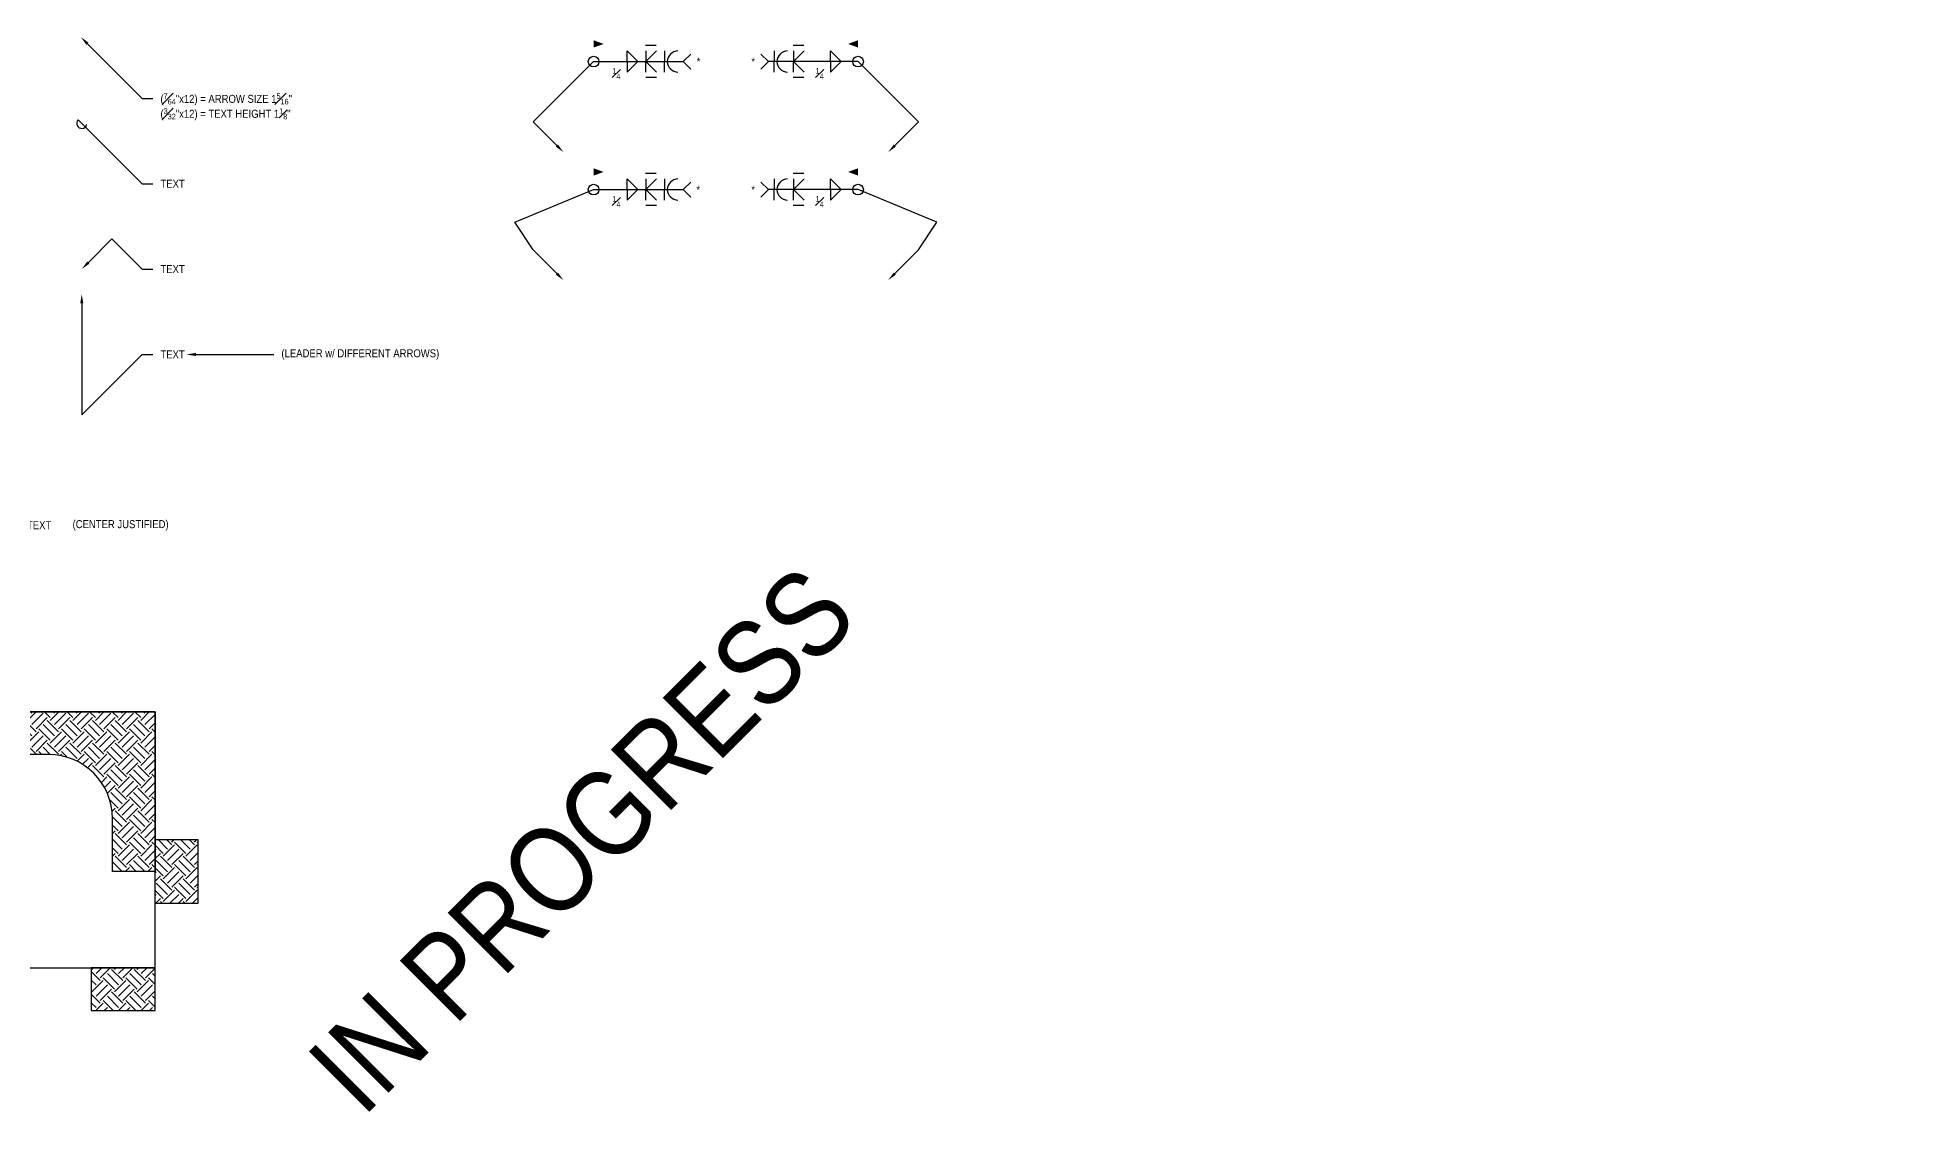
# Model space of a CAD drawing. Header units: inches. Extents: x -2661 to 42767, y -1222 to 9099.
# Drawn here: x 3812.1 to 4073.4, y 1450.9 to 1602 of the extents above; entities that cross this region are included whole.
import ezdxf
from ezdxf import colors
from ezdxf.entities.mleader import LeaderData, LeaderLine
from ezdxf.math import Vec2, Vec3

# ---------------------------------------------------------------- set-up
doc = ezdxf.new("R2010")
doc.units = ezdxf.units.IN
doc.header["$LTSCALE"] = 12
doc.header["$MEASUREMENT"] = 0
doc.layers.get('0').update_dxf_attribs({"linetype": 'CONTINUOUS'})
doc.layers.add('S-ANNO-NONPLOT', color=253, linetype='CONTINUOUS', plot=False, transparency=0.5)
for name, color, linetype in [('S-ANNO-NOTE', 4, 'CONTINUOUS'), ('S-ANNO-NOTE-EXIST', 251, 'CONTINUOUS'), ('S-FNDN-WALL', 4, 'CONTINUOUS'), ('S-ROOM-NAME', 251, 'CONTINUOUS')]:
    doc.layers.add(name, color=color, linetype=linetype)
doc.layers.add('S-HATCH-SOIL', color=7, linetype='CONTINUOUS', true_color=0x8f8f8f, transparency=0.8)
doc.styles.add('Arial', font='arial.ttf', dxfattribs={"width": 0.85})
pattern_1 = [(45, (-54.1628, -22.6137), (2e-16, 3.1819805), [2.25, -2.25]), (45, (-54.7594, -22.017), (2e-16, 3.1819805), [2.25, -2.25]), (45, (-55.356, -21.4204), (2e-16, 3.1819805), [2.25, -2.25]), (135, (-55.356, -21.0227), (-3.1819805, 7e-16), [2.25, -2.25]), (135, (-54.7594, -20.426), (-3.1819805, 7e-16), [2.25, -2.25]), (135, (-54.1628, -19.8294), (-3.1819805, 7e-16), [2.25, -2.25])]

# ---------------------------------------------------------------- blocks, each defined once
blk = doc.blocks.new('ARROW-LOOP')
at = {"color": 0}
blk.add_lwpolyline([(-1.81, 0), (0.54, 0, 1.317177), (-0.46, -0.28)], format="xyb", dxfattribs=at)
blk = doc.blocks.new('_ClosedBlank')
at = {"color": 0, "linetype": 'ByBlock', "lineweight": -2}
for p, q in [((-1, 0.17), (0, 0)), ((-1, 0.17), (-1, -0.17)), ((0, 0), (-1, -0.17))]:
    blk.add_line(p, q, dxfattribs=at)
blk = doc.blocks.new('_Integral')
at = {"color": 0, "linetype": 'ByBlock', "lineweight": -2}
for centre, start, end in [((0.44, -0.09), 102, 168), ((-0.44, 0.09), 282, 348)]:
    blk.add_arc(centre, 0.454, start, end, dxfattribs=at)
blk = doc.blocks.new('_DotBlank')
at = {"color": 0, "lineweight": -2}
blk.add_line((-0.5, 0), (-1, 0), dxfattribs=at)
blk.add_circle((0, 0), 0.5, dxfattribs=at)

msp = doc.modelspace()

# ---------------------------------------------------------------- hatches: boundary and pattern name
at = {"layer": 'S-HATCH-SOIL'}
h = msp.add_hatch(dxfattribs=at)
h.set_pattern_fill('EARTH', color=256, scale=9, angle=45, style=0)
h.set_pattern_definition(pattern_1)
edge = h.paths.add_edge_path()
edge.add_line((3828.70341, 1484.67275), (3822.70341, 1484.67275))
edge.add_line((3822.70341, 1484.67275), (3822.70341, 1492.13807))
edge.add_arc((3813.70341, 1492.13807), 9, 360, 450)
edge.add_line((3813.70341, 1501.13807), (3806.42017, 1501.13807))
edge.add_line((3806.42017, 1501.13807), (3806.42017, 1507.13807))
edge.add_line((3806.42017, 1507.13807), (3828.70341, 1507.13807))
edge.add_line((3828.70341, 1507.13807), (3828.70341, 1484.67275))
h = msp.add_hatch(dxfattribs=at)
h.set_pattern_fill('EARTH', color=256, scale=9, angle=45, style=0)
h.set_pattern_definition(pattern_1)
h.paths.add_polyline_path([(3828.70341, 1489.17275), (3834.70341, 1489.17275), (3834.70341, 1480.17275), (3828.70341, 1480.17275)])
h = msp.add_hatch(dxfattribs=at)
h.set_pattern_fill('EARTH', color=256, scale=9, angle=45, style=0)
h.set_pattern_definition([(45, (-45.128, -22.6137), (2e-16, 3.1819805), [2.25, -2.25]), (45, (-45.7247, -22.017), (2e-16, 3.1819805), [2.25, -2.25]), (45, (-46.3213, -21.4204), (2e-16, 3.1819805), [2.25, -2.25]), (135, (-46.3213, -21.0227), (-3.1819805, 7e-16), [2.25, -2.25]), (135, (-45.7247, -20.426), (-3.1819805, 7e-16), [2.25, -2.25]), (135, (-45.128, -19.8294), (-3.1819805, 7e-16), [2.25, -2.25])])
h.paths.add_polyline_path([(3819.70341, 1471.13807), (3819.70341, 1465.13807), (3828.70341, 1465.13807), (3828.70341, 1471.13807)])

# ---------------------------------------------------------------- linework, layer by layer
at = {"layer": 'S-ANNO-NONPLOT', "linetype": 'ByBlock'}
for p, q in [((3806.42017, 1507.13807), (3828.70341, 1507.13807)), ((3828.70341, 1507.13807), (3828.70341, 1484.67275))]:
    msp.add_line(p, q, dxfattribs=at)
msp.add_lwpolyline([(3828.70341, 1484.67275), (3822.70341, 1484.67275), (3822.70341, 1492.13807, 0.414213562), (3813.70341, 1501.13807), (3806.42017, 1501.13807), (3806.42017, 1507.13807), (3828.70341, 1507.13807), (3828.70341, 1484.67275)], format="xyb", dxfattribs=at)
for points in [[(3828.70341, 1489.17275), (3834.70341, 1489.17275), (3834.70341, 1480.17275), (3828.70341, 1480.17275)], [(3819.70341, 1471.13807), (3819.70341, 1465.13807), (3828.70341, 1465.13807), (3828.70341, 1471.13807)]]:
    msp.add_lwpolyline(points, close=True, dxfattribs=at)
at = {"layer": 'S-ANNO-NOTE'}
for p, q in [((3899.15342, 1600.80392), (3897.65342, 1600.80392)), ((3900.31793, 1600.05392), (3900.31793, 1598.55392)), ((3915.72311, 1600.05392), (3915.72311, 1598.55392)), ((3919.90034, 1600.80392), (3918.40034, 1600.80392)), ((3900.31793, 1597.05392), (3900.31793, 1598.55392)), ((3915.72311, 1597.05392), (3915.72311, 1598.55392)), ((3899.19449, 1596.30392), (3897.69449, 1596.30392)), ((3919.90034, 1596.30392), (3918.40034, 1596.30392)), ((3899.15342, 1582.80392), (3897.65342, 1582.80392)), ((3900.31793, 1582.05392), (3900.31793, 1580.55392)), ((3915.72311, 1582.05392), (3915.72311, 1580.55392)), ((3919.90034, 1582.80392), (3918.40034, 1582.80392)), ((3900.31793, 1579.05392), (3900.31793, 1580.55392)), ((3915.72311, 1579.05392), (3915.72311, 1580.55392)), ((3899.19449, 1578.30392), (3897.69449, 1578.30392)), ((3919.90034, 1578.30392), (3918.40034, 1578.30392))]:
    msp.add_line(p, q, dxfattribs=at)
for points in [[(3890.34592, 1598.55392, 0, 0, 0), (3890.34592, 1601.04089, 1.02606, 0, 0), (3891.75546, 1601.04089, 0, 0, 0)], [(3927.53099, 1598.55392, 0, 0, 0), (3927.53099, 1601.04089, 1.02606, 0, 0), (3926.12145, 1601.04089, 0, 0, 0)], [(3890.34592, 1580.55392, 0, 0, 0), (3890.34592, 1583.04089, 1.02606, 0, 0), (3891.75546, 1583.04089, 0, 0, 0)], [(3927.53099, 1580.55392, 0, 0, 0), (3927.53099, 1583.04089, 1.02606, 0, 0), (3926.12145, 1583.04089, 0, 0, 0)]]:
    msp.add_lwpolyline(points, format="xyseb", dxfattribs=at)
for points in [[(3895.07104, 1598.55392), (3895.07104, 1600.05392), (3896.57104, 1598.55392)], [(3897.69449, 1600.05392), (3897.69449, 1598.55392), (3899.19449, 1600.05392)], [(3903.99911, 1597.49326), (3902.93845, 1598.55392), (3903.99911, 1599.61458)], [(3913.87779, 1597.49326), (3914.93845, 1598.55392), (3913.87779, 1599.61458)], [(3918.44141, 1600.05392), (3918.44141, 1598.55392), (3919.94141, 1600.05392)], [(3923.66124, 1598.55392), (3923.66124, 1600.05392), (3925.16124, 1598.55392)], [(3895.07104, 1598.55392), (3895.07104, 1597.05392), (3896.57104, 1598.55392)], [(3897.69449, 1597.05392), (3897.69449, 1598.55392), (3899.19449, 1597.05392)], [(3918.44141, 1597.05392), (3918.44141, 1598.55392), (3919.94141, 1597.05392)], [(3923.66124, 1598.55392), (3923.66124, 1597.05392), (3925.16124, 1598.55392)], [(3895.07104, 1580.55392), (3895.07104, 1582.05392), (3896.57104, 1580.55392)], [(3897.69449, 1582.05392), (3897.69449, 1580.55392), (3899.19449, 1582.05392)], [(3903.99911, 1579.49326), (3902.93845, 1580.55392), (3903.99911, 1581.61458)], [(3913.87779, 1579.49326), (3914.93845, 1580.55392), (3913.87779, 1581.61458)], [(3918.44141, 1582.05392), (3918.44141, 1580.55392), (3919.94141, 1582.05392)], [(3923.66124, 1580.55392), (3923.66124, 1582.05392), (3925.16124, 1580.55392)], [(3895.07104, 1580.55392), (3895.07104, 1579.05392), (3896.57104, 1580.55392)], [(3897.69449, 1579.05392), (3897.69449, 1580.55392), (3899.19449, 1579.05392)], [(3918.44141, 1579.05392), (3918.44141, 1580.55392), (3919.94141, 1579.05392)], [(3923.66124, 1580.55392), (3923.66124, 1579.05392), (3925.16124, 1580.55392)]]:
    msp.add_lwpolyline(points, dxfattribs=at)
for centre in [(3890.34592, 1598.55392), (3927.53099, 1598.55392), (3890.34592, 1580.55392), (3927.53099, 1580.55392)]:
    msp.add_circle(centre, 0.75, dxfattribs=at)
for centre, start, end in [((3902.29881, 1598.44804), 93.7722975, 176.2277025), ((3917.70399, 1598.44804), 93.7722975, 176.2277025), ((3902.29881, 1598.6598), 183.7722975, 266.2277025), ((3917.70399, 1598.6598), 183.7722975, 266.2277025), ((3902.29881, 1580.44804), 93.7722975, 176.2277025), ((3917.70399, 1580.44804), 93.7722975, 176.2277025), ((3902.29881, 1580.6598), 183.7722975, 266.2277025), ((3917.70399, 1580.6598), 183.7722975, 266.2277025)]:
    msp.add_arc(centre, 1.60937, start, end, dxfattribs=at)
at = {"layer": 'S-FNDN-WALL', "linetype": 'Continuous'}
msp.add_lwpolyline([(3792.70341, 1507.13807), (3792.70341, 1471.13807), (3828.70341, 1471.13807), (3828.70341, 1507.13807)], close=True, dxfattribs=at)

# ---------------------------------------------------------------- texts
at = {"layer": 'S-ANNO-NOTE', "char_height": 1.125, "style": 'Arial'}
for s, insert, width, attachment_point in [('\\A1;{\\H0.7x;\\S1#4;}', (3894.11066, 1597.65428), 3.6570708, 3), ('*', (3904.84273, 1598.55392), 14.5516162, 4), ('*', (3913.03417, 1598.55392), 14.5516162, 6), ('\\A1;{\\H0.7x;\\S1#4;}', (3922.70086, 1597.65428), 3.6570708, 3), ('*', (3904.79087, 1580.55392), 12.6638708, 4), ('*', (3913.03417, 1580.55392), 14.5516162, 6), ('\\A1;{\\H0.7x;\\S1#4;}', (3894.11066, 1579.65428), 3.6570708, 3), ('\\A1;{\\H0.7x;\\S1#4;}', (3922.70086, 1579.65428), 3.6570708, 3), ('TEXT', (3812.37885, 1533.37763), 8.9172865, 5)]:
    msp.add_mtext(s, dxfattribs=dict(at, insert=insert, width=width, attachment_point=attachment_point))
at = {"layer": 'S-ANNO-NOTE', "color": 191, "insert": (3817.08657, 1533.35083), "char_height": 1.125, "width": 15.7211457, "attachment_point": 4, "style": 'Arial'}
msp.add_mtext('(CENTER JUSTIFIED)', dxfattribs=at)
at = {"layer": 'S-ROOM-NAME', "ltscale": 0.25, "insert": (3888.70341, 1489.13807), "char_height": 12, "width": 129.2001168, "attachment_point": 5, "rotation": 45, "style": 'Arial'}
msp.add_mtext('{\\fArial|b0|i0|c0|p34;IN PROGRESS}', dxfattribs=at)

# ---------------------------------------------------------------- leaders
at = {"layer": 'S-ANNO-NOTE'}
ml = msp.add_multileader_mtext('Standard', dxfattribs=at)
ml.set_content('\\A1;{\\C4;(\\H0.7x;\\S7#64;\\H1.4286x;"x12) = ARROW SIZE 1\\H0.7x;\\S5#16;\\H1.4286x;"\\P(\\H0.7x;\\S3#32;\\H1.4286x;"x12) = TEXT HEIGHT 1\\H0.7x;\\S1#8;\\H1.4286x;"}', color=4, style='Arial')
ml.set_leader_properties(color=2)
ml.build(insert=Vec2(0, 0))
ml.multileader.update_dxf_attribs({"dogleg_length": 0.36, "arrow_head_size": 1.3125, "scale": 12})
ctx = ml.context
ctx.base_point, ctx.scale, ctx.char_height, ctx.arrow_head_size, ctx.landing_gap_size, ctx.plane_origin = Vec3(3828.36413, 1593.37763), 12, 1.125, 1.3125, 1.08, Vec3(3783.15735, 1891.71245)
notes = []
notes.append((ctx, [(0, (1, 1, 0), (3826.86413, 1593.37763), (1, 0), 1.5, [(0, [(3818.25444, 1601.98732)], 0, [])])]))
ctx.mtext.insert, ctx.mtext.width, ctx.mtext.flow_direction = Vec3(3829.44413, 1594.10551), 20, 5
ml = msp.add_multileader_mtext('Standard', dxfattribs=at)
ml.set_content('', color=4, style='Arial')
ml.set_leader_properties(color=2)
ml.build(insert=Vec2(0, 0))
ml.multileader.update_dxf_attribs({"dogleg_length": 1.21451, "arrow_head_size": 1.3125, "scale": 12})
ctx = ml.context
ctx.base_point, ctx.scale, ctx.char_height, ctx.arrow_head_size, ctx.landing_gap_size, ctx.plane_origin = Vec3(3902.93845, 1598.55392), 12, 1.125, 1.3125, 1.08, Vec3(3883.31532, 1591.52332)
notes.append((ctx, [(0, (1, 1, 0), (3890.34592, 1598.55392), (1, 0), 12.59253, [(0, [(3886.10328, 1585.826), (3881.86064, 1590.06864)], 0, [])])]))
ctx.mtext.insert, ctx.mtext.flow_direction = Vec3(3904.01845, 1599.11642), 5
ml = msp.add_multileader_mtext('Standard', dxfattribs=at)
ml.set_content('', color=4, style='Arial')
ml.set_leader_properties(color=2)
ml.build(insert=Vec2(0, 0))
ml.multileader.update_dxf_attribs({"dogleg_length": 1.21451, "arrow_head_size": 1.3125, "scale": 12})
ctx = ml.context
ctx.base_point, ctx.scale, ctx.char_height, ctx.arrow_head_size, ctx.landing_gap_size, ctx.plane_origin = Vec3(3912.77845, 1598.55392), 12, 1.125, 1.3125, 1.08, Vec3(3933.90158, 1591.52332)
ctx.text_align_type = 2
notes.append((ctx, [(0, (1, 1, 0), (3927.53099, 1598.55392), (-1, 0), 12.59253, [(0, [(3931.77363, 1585.826), (3936.01627, 1590.06864)], 0, [])])]))
ctx.mtext.insert, ctx.mtext.alignment, ctx.mtext.flow_direction = Vec3(3913.85845, 1599.11642), 3, 5
ml = msp.add_multileader_mtext('Standard', dxfattribs=at)
ml.set_content('TEXT', color=4, style='Arial')
ml.set_leader_properties(color=2)
ml.set_arrow_properties(name='INTEGRAL')
ml.build(insert=Vec2(0, 0))
ml.multileader.update_dxf_attribs({"dogleg_length": 0.36, "arrow_head_size": 1.75, "scale": 16})
ctx = ml.context
ctx.base_point, ctx.scale, ctx.char_height, ctx.arrow_head_size, ctx.landing_gap_size, ctx.plane_origin = Vec3(4456.47348, 1581.92148), 16, 1.5, 1.75, 1.44, Vec3(4517.73483, 1888.74159)
ctx.text_align_type = 2
notes.append((ctx, [(0, (1, 1, 0), (4465.82815, 1581.92148), (-1, 0), 2, [(0, [(4476.85647, 1593.23519)], 0, [])])]))
ctx.mtext.insert, ctx.mtext.width, ctx.mtext.alignment, ctx.mtext.flow_direction = Vec3(4462.38815, 1582.67148), 32, 3, 5
ml = msp.add_multileader_mtext('Standard', dxfattribs=at)
ml.set_content('TEXT', color=4, style='Arial')
ml.set_leader_properties(color=2)
ml.set_arrow_properties(name='ARROW-LOOP')
ml.build(insert=Vec2(0, 0))
ml.multileader.update_dxf_attribs({"dogleg_length": 0.36, "arrow_head_size": 1.3125, "scale": 12})
ctx = ml.context
ctx.base_point, ctx.scale, ctx.char_height, ctx.arrow_head_size, ctx.landing_gap_size, ctx.plane_origin = Vec3(3828.36413, 1581.37763), 12, 1.125, 1.3125, 1.08, Vec3(3783.15735, 1879.71245)
notes.append((ctx, [(0, (1, 1, 0), (3826.86413, 1581.37763), (1, 0), 1.5, [(0, [(3818.37885, 1589.86291)], 0, [])])]))
ctx.mtext.insert, ctx.mtext.width, ctx.mtext.flow_direction = Vec3(3829.44413, 1581.94013), 20, 5
ml = msp.add_multileader_mtext('Standard', dxfattribs=at)
ml.set_content('', color=4, style='Arial')
ml.set_leader_properties(color=2)
ml.build(insert=Vec2(0, 0))
ml.multileader.update_dxf_attribs({"dogleg_length": 1.21451, "arrow_head_size": 1.3125, "scale": 12})
ctx = ml.context
ctx.base_point, ctx.scale, ctx.char_height, ctx.arrow_head_size, ctx.landing_gap_size, ctx.plane_origin = Vec3(3902.93845, 1580.55392), 12, 1.125, 1.3125, 1.08, Vec3(3883.31532, 1573.52332)
notes.append((ctx, [(0, (1, 1, 0), (3890.34592, 1580.55392), (1, 0), 12.59253, [(1, [(3886.10328, 1567.826), (3881.86064, 1572.06864), (3879.25937, 1575.96172)], 0, [])])]))
ctx.mtext.insert, ctx.mtext.flow_direction = Vec3(3904.01845, 1581.11642), 5
ml = msp.add_multileader_mtext('Standard', dxfattribs=at)
ml.set_content('', color=4, style='Arial')
ml.set_leader_properties(color=2)
ml.build(insert=Vec2(0, 0))
ml.multileader.update_dxf_attribs({"dogleg_length": 1.21451, "arrow_head_size": 1.3125, "scale": 12})
ctx = ml.context
ctx.base_point, ctx.scale, ctx.char_height, ctx.arrow_head_size, ctx.landing_gap_size, ctx.plane_origin = Vec3(3912.77845, 1580.55392), 12, 1.125, 1.3125, 1.08, Vec3(3933.90158, 1573.52332)
ctx.text_align_type = 2
notes.append((ctx, [(0, (1, 1, 0), (3927.53099, 1580.55392), (-1, 0), 12.59253, [(1, [(3931.77363, 1567.826), (3936.01627, 1572.06864), (3938.61754, 1575.96172)], 0, [])])]))
ctx.mtext.insert, ctx.mtext.alignment, ctx.mtext.flow_direction = Vec3(3913.85845, 1581.11642), 3, 5
ml = msp.add_multileader_mtext('Standard', dxfattribs=at)
ml.set_content('\\A1;TEXT', color=4, style='Arial')
ml.set_leader_properties(color=2)
ml.set_arrow_properties(name='DOTBLANK')
ml.build(insert=Vec2(0, 0))
ml.multileader.update_dxf_attribs({"dogleg_length": 0.36, "arrow_head_size": 1.75, "scale": 16})
ctx = ml.context
ctx.base_point, ctx.scale, ctx.char_height, ctx.arrow_head_size, ctx.landing_gap_size, ctx.plane_origin = Vec3(4456.47348, 1565.92148), 16, 1.5, 1.75, 1.44, Vec3(4509.24955, 1864.25631)
ctx.text_align_type = 2
notes.append((ctx, [(0, (1, 1, 0), (4465.82815, 1565.92148), (-1, 0), 2, [(0, [(4476.85647, 1577.23519)], 0, [])])]))
ctx.mtext.insert, ctx.mtext.width, ctx.mtext.defined_height, ctx.mtext.alignment, ctx.mtext.flow_direction = Vec3(4462.38815, 1566.67148), 32, 5.03236, 3, 5
ml = msp.add_multileader_mtext('Standard', dxfattribs=at)
ml.set_content('TEXT', color=4, style='Arial')
ml.set_leader_properties(color=2)
ml.build(insert=Vec2(0, 0))
ml.multileader.update_dxf_attribs({"dogleg_length": 21.88349, "arrow_head_size": 1.3125, "scale": 12})
ctx = ml.context
ctx.base_point, ctx.scale, ctx.char_height, ctx.arrow_head_size, ctx.landing_gap_size, ctx.plane_origin = Vec3(3828.36413, 1569.37763), 12, 1.125, 1.3125, 1.08, Vec3(3772.34872, 2009.43868)
notes.append((ctx, [(0, (1, 1, 0), (3826.86413, 1569.37763), (1, 0), 1.5, [(0, [(3818.37885, 1569.37763), (3822.62149, 1573.62027)], 0, [])])]))
ctx.mtext.insert, ctx.mtext.width, ctx.mtext.flow_direction = Vec3(3829.44413, 1569.94013), 20, 5
ml = msp.add_multileader_mtext('Standard', dxfattribs=at)
ml.set_content('TEXT', color=4, style='Arial')
ml.set_leader_properties(color=2)
ml.build(insert=Vec2(0, 0))
ml.multileader.update_dxf_attribs({"dogleg_length": 0.36, "arrow_head_size": 1.3125, "scale": 12})
ctx = ml.context
ctx.base_point, ctx.scale, ctx.char_height, ctx.arrow_head_size, ctx.landing_gap_size, ctx.plane_origin = Vec3(3828.36413, 1557.37763), 12, 1.125, 1.3125, 1.08, Vec3(3783.15735, 1855.71245)
notes.append((ctx, [(0, (1, 1, 0), (3826.86413, 1557.37763), (1, 0), 1.5, [(1, [(3818.37885, 1565.86291), (3818.37885, 1548.89235)], 0, [])])]))
ctx.mtext.insert, ctx.mtext.width, ctx.mtext.flow_direction = Vec3(3829.44413, 1557.94013), 20, 5
ml = msp.add_multileader_mtext('Standard', dxfattribs=at)
ml.set_content('\\A1;{\\C256;TEXT IS BOTTOM LEFT JUSTIFIED TO KEEP CONSISTENT GAP BETWEEN DETAIL TITLE & NOTES}', color=4, style='Arial')
ml.set_leader_properties(color=2)
ml.build(insert=Vec2(0, 0))
ml.multileader.update_dxf_attribs({"dogleg_length": 0.125, "arrow_head_size": 1.75, "scale": 16})
ctx = ml.context
ctx.base_point, ctx.scale, ctx.char_height, ctx.arrow_head_size, ctx.landing_gap_size, ctx.plane_origin = Vec3(4205.54918, 1562.99721), 16, 1.5, 1.75, 1.44, Vec3(4283.60348, 1928.17611)
ctx.text_align_type = 2
notes.append((ctx, [(0, (1, 1, 0), (4235.23254, 1562.99721), (-1, 0), 2, [(0, [(4242.06307, 1556.71683)], 0, [])])]))
ctx.mtext.insert, ctx.mtext.width, ctx.mtext.defined_height, ctx.mtext.alignment, ctx.mtext.flow_direction = Vec3(4231.79254, 1563.76461), 24.9070703, 11.26293, 3, 5
ml = msp.add_multileader_mtext('Standard', dxfattribs=at)
ml.set_content('\\A1;TEXT', color=4, style='Arial')
ml.set_leader_properties(color=2)
ml.build(insert=Vec2(0, 0))
ml.multileader.update_dxf_attribs({"dogleg_length": 0.36, "arrow_head_size": 1.75, "scale": 16})
ctx = ml.context
ctx.base_point, ctx.scale, ctx.char_height, ctx.arrow_head_size, ctx.landing_gap_size, ctx.plane_origin = Vec3(4456.47348, 1549.92148), 16, 1.5, 1.75, 1.44, Vec3(4509.24955, 1848.25631)
ctx.text_align_type = 2
notes.append((ctx, [(0, (1, 1, 0), (4465.82815, 1549.92148), (-1, 0), 2, [(0, [(4476.85647, 1561.23519)], 0, [])])]))
ctx.mtext.insert, ctx.mtext.width, ctx.mtext.alignment, ctx.mtext.flow_direction = Vec3(4462.38815, 1550.67148), 32, 3, 5
at = {"layer": 'S-ANNO-NOTE', "color": 191}
ml = msp.add_multileader_mtext('Standard', dxfattribs=at)
ml.set_content('(LEADER w/ DIFFERENT ARROWS)', color=191, style='Arial')
ml.set_leader_properties(color=191)
ml.build(insert=Vec2(0, 0))
ml.multileader.update_dxf_attribs({"text_right_attachment_type": 3, "dogleg_length": 0.36, "arrow_head_size": 1.3125, "scale": 12})
ctx = ml.context
ctx.base_point, ctx.scale, ctx.char_height, ctx.arrow_head_size, ctx.landing_gap_size, ctx.plane_origin = Vec3(3845.37136, 1557.37763), 12, 1.125, 1.3125, 1.08, Vec3(3799.29951, 1854.48585)
ctx.right_attachment = 3
notes.append((ctx, [(0, (1, 1, 0), (3843.87136, 1557.37763), (1, 0), 1.5, [(0, [(3833.10778, 1557.37763)], 0, [])])]))
ctx.mtext.insert, ctx.mtext.width, ctx.mtext.defined_height, ctx.mtext.flow_direction = Vec3(3846.45136, 1558.1055), 29.9712539, 4.58142, 5
at = {"layer": 'S-ANNO-NOTE'}
ml = msp.add_multileader_mtext('Standard', dxfattribs=at)
ml.set_content('TEXT', color=4, style='Arial')
ml.set_leader_properties(color=2)
ml.set_arrow_properties(name='ARROW-LOOP')
ml.build(insert=Vec2(0, 0))
ml.multileader.update_dxf_attribs({"dogleg_length": 0.36, "arrow_head_size": 1.75, "scale": 16})
ctx = ml.context
ctx.base_point, ctx.scale, ctx.char_height, ctx.arrow_head_size, ctx.landing_gap_size, ctx.plane_origin = Vec3(4456.47348, 1533.92148), 16, 1.5, 1.75, 1.44, Vec3(4509.24955, 1832.25631)
ctx.text_align_type = 2
notes.append((ctx, [(0, (1, 1, 0), (4465.82815, 1533.92148), (-1, 0), 2, [(0, [(4476.85647, 1545.23519)], 0, [])])]))
ctx.mtext.insert, ctx.mtext.width, ctx.mtext.alignment, ctx.mtext.flow_direction = Vec3(4462.38815, 1534.67148), 32, 3, 5
ml = msp.add_multileader_mtext('Standard', dxfattribs=at)
ml.set_content('TEXT', color=4, style='Arial')
ml.set_leader_properties(color=2)
ml.build(insert=Vec2(0, 0))
ml.multileader.update_dxf_attribs({"dogleg_length": 21.88349, "arrow_head_size": 1.75, "scale": 16})
ctx = ml.context
ctx.base_point, ctx.scale, ctx.char_height, ctx.arrow_head_size, ctx.landing_gap_size, ctx.plane_origin = Vec3(4456.47348, 1517.92148), 16, 1.5, 1.75, 1.44, Vec3(4520.05817, 1957.98253)
ctx.text_align_type = 2
notes.append((ctx, [(0, (1, 1, 0), (4465.82815, 1517.92148), (-1, 0), 2, [(0, [(4480.06326, 1520.37155), (4474.02804, 1526.40677)], 0, [])])]))
ctx.mtext.insert, ctx.mtext.width, ctx.mtext.alignment, ctx.mtext.flow_direction = Vec3(4462.38815, 1518.67148), 32, 3, 5
ml = msp.add_multileader_mtext('Standard', dxfattribs=at)
ml.set_content('TEXT', color=4, style='Arial')
ml.set_leader_properties(color=2)
ml.build(insert=Vec2(0, 0))
ml.multileader.update_dxf_attribs({"dogleg_length": 0.36, "arrow_head_size": 1.75, "scale": 16})
ctx = ml.context
ctx.base_point, ctx.scale, ctx.char_height, ctx.arrow_head_size, ctx.landing_gap_size, ctx.plane_origin = Vec3(4456.47348, 1501.92148), 16, 1.5, 1.75, 1.44, Vec3(4509.24955, 1800.25631)
ctx.text_align_type = 2
notes.append((ctx, [(0, (1, 1, 0), (4465.82815, 1501.92148), (-1, 0), 2, [(1, [(4476.85647, 1513.23519), (4476.85647, 1490.60778)], 0, [])])]))
ctx.mtext.insert, ctx.mtext.width, ctx.mtext.alignment, ctx.mtext.flow_direction = Vec3(4462.38815, 1502.67148), 32, 3, 5
ml = msp.add_multileader_mtext('Standard', dxfattribs=at)
ml.set_content('\\A1;{\\C256;TEXT IS BOTTOM LEFT JUSTIFIED TO KEEP CONSISTENT GAP BETWEEN DETAIL TITLE & NOTES}', color=4, style='Arial')
ml.set_leader_properties(color=2)
ml.build(insert=Vec2(0, 0))
ml.multileader.update_dxf_attribs({"dogleg_length": 0.125, "arrow_head_size": 2.625, "scale": 24})
ctx = ml.context
ctx.base_point, ctx.scale, ctx.char_height, ctx.arrow_head_size, ctx.landing_gap_size, ctx.plane_origin = Vec3(4972.52016, 1501.32868), 24, 2.25, 2.625, 2.16, Vec3(5097.06097, 2049.09701)
ctx.text_align_type = 2
notes.append((ctx, [(0, (1, 1, 0), (5023.42455, 1501.32868), (-1, 0), 3, [(0, [(5034.75035, 1491.9081)], 0, [])])]))
ctx.mtext.insert, ctx.mtext.width, ctx.mtext.defined_height, ctx.mtext.alignment, ctx.mtext.flow_direction = Vec3(5018.26455, 1502.47977), 43.6773346, 25.3416, 3, 5
at = {"layer": 'S-ANNO-NOTE-EXIST'}
ml = msp.add_multileader_mtext('Standard', dxfattribs=at)
ml.set_content('{\\C256;TEXT}', color=4, style='Arial')
ml.set_leader_properties(color=256)
ml.set_arrow_properties(name='CLOSEDBLANK')
ml.build(insert=Vec2(0, 0))
ml.multileader.update_dxf_attribs({"dogleg_length": 0.36, "arrow_head_size": 1.3125, "scale": 12})
ctx = ml.context
ctx.base_point, ctx.scale, ctx.char_height, ctx.arrow_head_size, ctx.landing_gap_size, ctx.plane_origin = Vec3(3750.02839, 1593.37763), 12, 1.125, 1.3125, 1.08, Vec3(3703.44602, 1891.71245)
notes.append((ctx, [(0, (1, 1, 0), (3748.52839, 1593.37763), (1, 0), 1.5, [(0, [(3740.04311, 1601.86291)], 0, [])])]))
ctx.mtext.insert, ctx.mtext.width, ctx.mtext.flow_direction = Vec3(3751.10839, 1593.94013), 24, 5
ml = msp.add_multileader_mtext('Standard', dxfattribs=at)
ml.set_content('{\\C256;TEXT}', color=4, style='Arial')
ml.set_leader_properties(color=256)
ml.set_arrow_properties(name='ARROW-LOOP')
ml.build(insert=Vec2(0, 0))
ml.multileader.update_dxf_attribs({"dogleg_length": 0.36, "arrow_head_size": 1.3125, "scale": 12})
ctx = ml.context
ctx.base_point, ctx.scale, ctx.char_height, ctx.arrow_head_size, ctx.landing_gap_size, ctx.plane_origin = Vec3(3750.02839, 1581.37763), 12, 1.125, 1.3125, 1.08, Vec3(3703.44602, 1879.71245)
notes.append((ctx, [(0, (1, 1, 0), (3748.52839, 1581.37763), (1, 0), 1.5, [(0, [(3740.04311, 1589.86291)], 0, [])])]))
ctx.mtext.insert, ctx.mtext.width, ctx.mtext.flow_direction = Vec3(3751.10839, 1581.94013), 24, 5
ml = msp.add_multileader_mtext('Standard', dxfattribs=at)
ml.set_content('{\\C256;TEXT}', color=4, style='Arial')
ml.set_leader_properties(color=256)
ml.set_arrow_properties(name='INTEGRAL')
ml.build(insert=Vec2(0, 0))
ml.multileader.update_dxf_attribs({"dogleg_length": 0.36, "arrow_head_size": 1.75, "scale": 16})
ctx = ml.context
ctx.base_point, ctx.scale, ctx.char_height, ctx.arrow_head_size, ctx.landing_gap_size, ctx.plane_origin = Vec3(4369.38887, 1575.57168), 16, 1.5, 1.75, 1.44, Vec3(4423.54053, 1873.9065)
ctx.text_align_type = 2
notes.append((ctx, [(0, (1, 1, 0), (4378.74355, 1575.57168), (-1, 0), 2, [(0, [(4389.77187, 1586.88539)], 0, [])])]))
ctx.mtext.insert, ctx.mtext.width, ctx.mtext.alignment, ctx.mtext.flow_direction = Vec3(4375.30355, 1576.32168), 32, 3, 5
ml = msp.add_multileader_mtext('Standard', dxfattribs=at)
ml.set_content('{\\C256;TEXT}', color=4, style='Arial')
ml.set_leader_properties(color=256)
ml.set_arrow_properties(name='DOTBLANK')
ml.build(insert=Vec2(0, 0))
ml.multileader.update_dxf_attribs({"dogleg_length": 0.36, "arrow_head_size": 1.75, "scale": 16})
ctx = ml.context
ctx.base_point, ctx.scale, ctx.char_height, ctx.arrow_head_size, ctx.landing_gap_size, ctx.plane_origin = Vec3(4369.38887, 1559.57168), 16, 1.5, 1.75, 1.44, Vec3(4423.54053, 1857.9065)
ctx.text_align_type = 2
notes.append((ctx, [(0, (1, 1, 0), (4378.74355, 1559.57168), (-1, 0), 2, [(0, [(4389.77187, 1570.88539)], 0, [])])]))
ctx.mtext.insert, ctx.mtext.width, ctx.mtext.alignment, ctx.mtext.flow_direction = Vec3(4375.30355, 1560.32168), 32, 3, 5
ml = msp.add_multileader_mtext('Standard', dxfattribs=at)
ml.set_content('{\\C256;TEXT}', color=4, style='Arial')
ml.set_leader_properties(color=256)
ml.set_arrow_properties(name='CLOSEDBLANK')
ml.build(insert=Vec2(0, 0))
ml.multileader.update_dxf_attribs({"dogleg_length": 0.36, "arrow_head_size": 1.75, "scale": 16})
ctx = ml.context
ctx.base_point, ctx.scale, ctx.char_height, ctx.arrow_head_size, ctx.landing_gap_size, ctx.plane_origin = Vec3(4369.38887, 1543.57168), 16, 1.5, 1.75, 1.44, Vec3(4423.54053, 1841.9065)
ctx.text_align_type = 2
notes.append((ctx, [(0, (1, 1, 0), (4378.74355, 1543.57168), (-1, 0), 2, [(0, [(4389.77187, 1554.88539)], 0, [])])]))
ctx.mtext.insert, ctx.mtext.width, ctx.mtext.alignment, ctx.mtext.flow_direction = Vec3(4375.30355, 1544.32168), 32, 3, 5
ml = msp.add_multileader_mtext('Standard', dxfattribs=at)
ml.set_content('{\\C256;TEXT}', color=4, style='Arial')
ml.set_leader_properties(color=256)
ml.set_arrow_properties(name='ARROW-LOOP')
ml.build(insert=Vec2(0, 0))
ml.multileader.update_dxf_attribs({"dogleg_length": 0.36, "arrow_head_size": 1.75, "scale": 16})
ctx = ml.context
ctx.base_point, ctx.scale, ctx.char_height, ctx.arrow_head_size, ctx.landing_gap_size, ctx.plane_origin = Vec3(4369.38887, 1527.57168), 16, 1.5, 1.75, 1.44, Vec3(4423.54053, 1825.9065)
ctx.text_align_type = 2
notes.append((ctx, [(0, (1, 1, 0), (4378.74355, 1527.57168), (-1, 0), 2, [(0, [(4389.77187, 1538.88539)], 0, [])])]))
ctx.mtext.insert, ctx.mtext.width, ctx.mtext.alignment, ctx.mtext.flow_direction = Vec3(4375.30355, 1528.32168), 32, 3, 5
for ctx, leaders in notes:
    for number, flags, end, landing, length, lines in leaders:
        leader = LeaderData()
        leader.index, (leader.has_last_leader_line, leader.has_dogleg_vector, leader.attachment_direction) = number, flags
        leader.last_leader_point, leader.dogleg_vector, leader.dogleg_length = Vec3(end), Vec3(landing), length
        for number, points, colour, breaks in lines:
            line = LeaderLine()
            line.index, line.vertices, line.color, line.breaks = number, Vec3.list(points), colors.encode_raw_color(colour), breaks
            leader.lines.append(line)
        ctx.leaders.append(leader)

doc.saveas('drawing.dxf')
